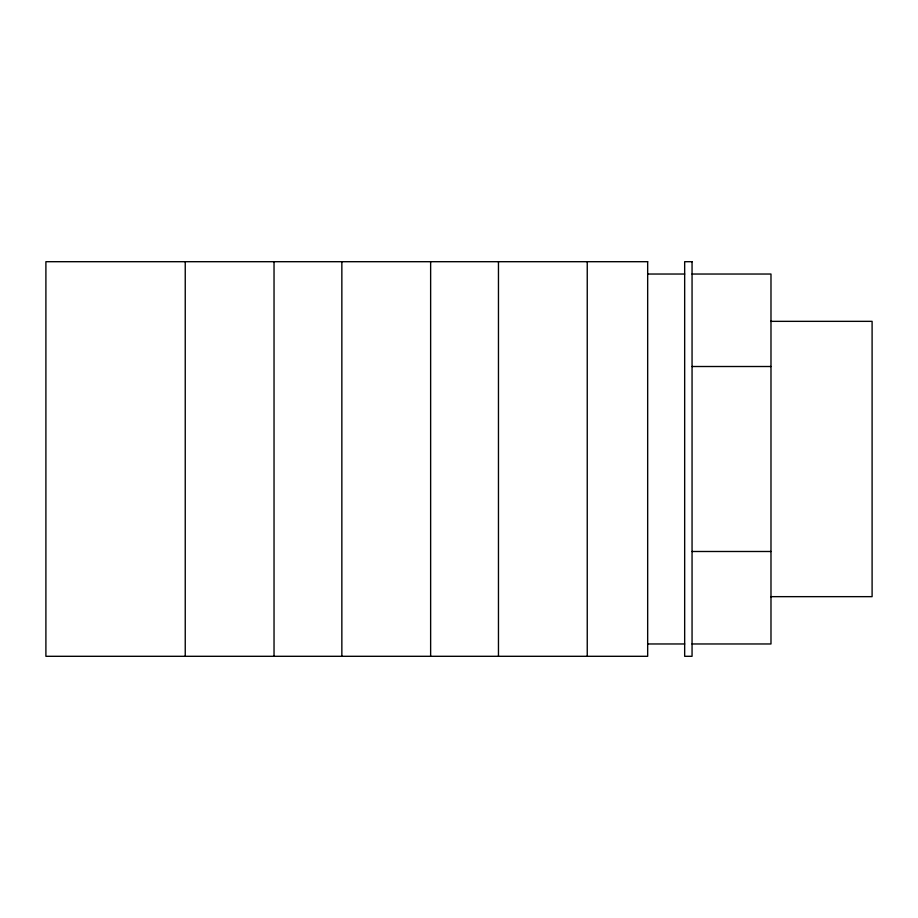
<?xml version="1.0" encoding="UTF-8"?>
<svg xmlns="http://www.w3.org/2000/svg" width="918" height="918" viewBox="0 0 918 918"><rect width="100%" height="100%" fill="white"/><g stroke="black" fill="none" stroke-linecap="round" stroke-linejoin="round"><path stroke-width="1.38" d="M647.672 274.034L684.667 274.034M692.057 274.034L770.982 274.034L770.982 643.966L692.057 643.966M770.604 321.346L872.1 321.346L872.1 596.654L770.604 596.654M692.057 366.511L770.982 366.511M692.057 551.489L770.982 551.489M647.672 643.966L684.667 643.966M587.245 261.699L587.245 656.301M498.463 261.699L498.463 656.301M430.634 261.699L430.634 656.301M341.852 261.699L341.852 656.301M274.034 261.699L274.034 656.301M185.241 261.699L185.241 656.301M647.672 261.699L45.9 261.699L45.9 656.301L647.672 656.301L647.672 261.699M692.057 261.699L684.667 261.699L684.667 656.301L692.057 656.301L692.057 261.699"/></g></svg>
